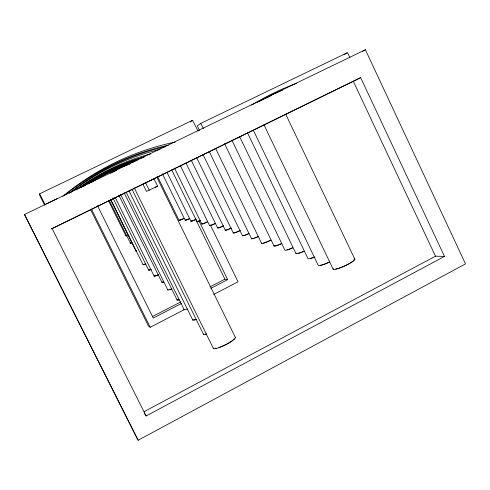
<?xml version="1.0" encoding="UTF-8"?>
<svg xmlns="http://www.w3.org/2000/svg" width="490" height="490" viewBox="0 0 490 490"><rect width="100%" height="100%" fill="white"/><g stroke="black" fill="none" stroke-linecap="round" stroke-linejoin="round"><path stroke-width="0.73" d="M198.046 131.008L192.533 120.313L39.653 193.807L39.531 194.977L44.627 205.188M127.247 235.47L125.942 235.96L126.463 235.549M69.335 193.244C97.308 170.606 130.597 154.393 165.767 146.675M62.836 196.288C95.103 169.46 134.07 150.479 175.212 142.1M64.613 195.339C94.748 170.973 130.591 153.499 168.45 145.144M360.658 77.659L51.566 228.842L360.658 77.659L444.491 256.429L146.106 415.986L144.201 413.156M190.396 121.967L192.533 120.313M76.122 189.9C98.288 173.264 123.725 160.916 150.559 153.97M71.234 192.178C97.296 171.794 127.792 157.021 160.003 149.413M349.909 57.747L348.053 53.79A1.323 0.527 66 0 0 347.043 52.865L200.661 123.443L197.354 125.82L199.35 130.407M81.273 187.541C99.874 174.079 120.834 163.844 142.933 157.602M83.282 186.58C99.746 175.089 118.047 166.19 137.255 160.359M78.039 188.907C98.116 174.44 120.718 163.47 144.538 156.763M126.886 235.347L126.408 235.733L126.812 235.604M88.359 183.903C102.575 174.391 118.108 166.863 134.401 161.645M91.103 182.629C103.102 174.948 116.069 168.75 129.581 164.23M251.633 105.142C265.88 96.401 281.003 89.07 296.689 83.3M344.054 54.69L347.043 52.865M362.306 51.548L365.393 49.741L465.5 263.896L138.113 440.259L24.5 214.504L365.393 49.741M257.17 102.202L268.704 96.218L282.589 90.074M144.115 411.667L435.457 256.184L444.491 256.429M110.618 173.221L111.91 172.554M152.219 316.65L180.761 301.932M209.983 286.858L224.935 279.147L227.697 279.631L198.897 220.69M181.692 303.377L153.278 318.041L97.492 205.708M210.78 288.365L227.697 279.631M90.411 209.291L148.519 326.113L150.216 327.289L184.681 309.447M213.738 294.404L238.06 281.811L210.571 225.449M259.669 101.105L271.534 95.483M46.434 203.895L57.716 198.377M149.285 190.292L145.665 182.899L142.945 184.191L146.486 191.406L157.602 186.206L153.995 178.832L149.726 180.847M112.571 172.253L116.547 170.459M155.214 187.18L157.602 186.206M200.661 123.443L203.466 128.539M39.659 193.807L45.27 204.912M24.5 214.504L138.113 440.259M52.056 228.444L146.106 415.986M91.538 209.291L150.216 327.289M124.166 192.797L177.166 300.137M120.724 194.659L167.837 290.007M118.868 195.216L162.043 282.546M115.058 197.176L154.172 276.238M112.908 197.899L148.715 270.241M110.814 199.577L143.08 264.723M110.63 199.81L136.073 251.192M109.166 200.22L130.487 243.261M108.333 200.41L125.942 235.96M134.309 187.927L213.45 348.549M132.098 189.44L203.595 334.474M129.115 191.033L192.778 320.093M126.224 192.325L184.13 309.643M162.46 173.889L185.208 220.335M157.602 176.565L179.095 220.408M156.684 176.97L235.457 337.616M180.338 165.602L209.616 225.614M174.477 168.058L201.819 224.034M171.684 169.84L197.035 221.707M195.51 218.944L224.935 279.147M167.084 172.566L190.947 221.327M203.16 154.816L242.464 235.77M196.662 157.67L233.295 233.026M191.247 160.255L225.308 230.239M186.041 163.176L217.633 228.022M215.643 148.439L261.617 243.395M209.15 151.373L251.517 238.753M239.622 136.581L295.96 253.557M231.874 140.201L284.911 250.139A10.566 1.335 -25.4 0 0 292.481 247.995M224.518 143.613L273.99 245.998M253.33 130.175L318.255 265.384A11.552 1.807 -25 0 0 329.739 262.009M247.517 132.845L307.983 258.604A11.215 1.629 -25.1 0 0 314.997 256.974M263.963 124.766L333.157 269.2M285.676 114.115L354.785 259.057M353.345 81.377L435.457 256.184M131.871 242.777A7.944 0.361 -26.2 0 1 131.008 242.801M131.406 242.905A7.405 0.337 -26.2 0 1 130.989 242.918M136.569 251.082A8.269 0.466 -26.3 0 1 136.588 250.672M145.616 263.914A8.814 0.643 -26.3 0 1 143.068 264.545M145.101 264.043A8.214 0.6 -26.3 0 1 143.607 264.288M151.355 269.439A9.059 0.735 -26.3 0 1 149.211 269.58M150.816 269.567A8.44 0.686 -26.3 0 1 149.242 269.776M158.736 274.694A9.267 0.833 -26.3 0 1 154.656 275.527M157.817 275.006A8.636 0.772 -26.3 0 1 154.699 275.748M163.893 282.154A9.671 0.962 -26.3 0 1 162.508 281.768M163.237 282.203A9.01 0.9 -26.3 0 1 162.57 282.019M171.494 289.02A9.947 1.09 -26.3 0 1 167.758 289.731M171.849 288.775A9.267 1.017 -26.3 0 1 169.081 289.67M179.279 299.807A10.602 1.317 -26.3 0 1 177.055 299.807M178.513 299.807A9.88 1.231 -26.3 0 1 177.699 299.5M187.572 308.957A10.903 1.495 -26.3 0 1 183.989 309.276M196.386 319.468A11.209 1.697 -26.3 0 1 192.607 319.682M195.62 319.523A10.443 1.586 -26.3 0 1 193.452 319.743M206.131 334.315A11.907 2.034 -26.3 0 1 203.375 333.99M206.676 333.947A11.092 1.899 -26.3 0 1 205.181 334.204M235.114 337.102A12.373 2.346 -26.3 0 1 225.474 344.893A12.373 2.346 -26.3 0 1 213.193 347.998M234.3 338.786A11.527 2.187 -26.3 0 1 233.65 339.49M232.713 340.299A11.527 2.187 -26.3 0 1 226.754 344.054M226.08 344.403A11.527 2.187 -26.3 0 1 224.022 345.407M223.342 345.72A11.527 2.187 -26.3 0 1 218.822 347.496M216.121 348.2A11.527 2.187 -26.3 0 1 215.135 348.31M183.738 218.558A7.779 0.367 -26.1 0 1 179.481 220.12M183.897 218.454A7.246 0.343 -26.1 0 1 179.928 219.906M190.004 218.448A7.938 0.398 -26.1 0 1 185.588 220.035M189.618 218.589A7.393 0.367 -26.1 0 1 186.047 219.826M195.89 219.41A8.097 0.435 -26.1 0 1 191.321 221.021M196.049 219.306A7.546 0.404 -26.1 0 1 191.786 220.806M200.373 220.555A8.25 0.472 -26 0 1 197.403 221.394M200.649 220.39A7.687 0.441 -26 0 1 197.88 221.174M207.068 222.068A8.422 0.521 -26 0 1 202.18 223.71M207.227 221.952A7.846 0.484 -26 0 1 202.333 223.789M215.055 223.618A8.612 0.576 -26 0 1 209.965 225.278M215.214 223.495A8.024 0.539 -26 0 1 210.467 225.045M223.293 226A8.82 0.643 -25.9 0 1 217.977 227.672M223.446 225.878A8.214 0.6 -25.9 0 1 218.173 227.758M231.164 228.199A9.004 0.711 -25.9 0 1 225.639 229.877M231.317 228.071A8.391 0.662 -25.9 0 1 226.068 230.067M240.443 230.478A9.212 0.79 -25.8 0 1 233.614 232.652M239.524 230.839A8.587 0.735 -25.8 0 1 234.153 232.407M248.791 233.693A9.451 0.876 -25.8 0 1 242.764 235.378M248.938 233.559A8.808 0.815 -25.8 0 1 245.864 234.839M245.355 235.035A8.808 0.815 -25.8 0 1 243.04 235.494M258.101 236.658A9.69 0.968 -25.7 0 1 251.799 238.342M258.248 236.511A9.028 0.9 -25.7 0 1 254.543 238.018M253.232 238.434A9.028 0.9 -25.7 0 1 252.111 238.471M270.854 240.21A9.953 1.084 -25.6 0 1 261.874 242.954M270.835 240.131A9.273 1.011 -25.6 0 1 263.43 243.089M281.223 243.861A10.266 1.207 -25.5 0 1 274.229 245.539M281.364 243.708A9.561 1.121 -25.5 0 1 279.227 244.596M278.571 244.847A9.561 1.121 -25.5 0 1 274.621 245.698M292.616 247.83A9.849 1.243 -25.4 0 1 290.938 248.528M290.405 248.736A9.849 1.243 -25.4 0 1 286.962 249.857M303.898 251.388A10.89 1.47 -25.3 0 1 296.144 253.054M304.027 251.217A10.143 1.366 -25.3 0 1 302.281 251.934M301.73 252.148A10.143 1.366 -25.3 0 1 298.141 253.287M314.047 257.207A10.449 1.519 -25.1 0 1 310.299 258.359M329.666 261.905A10.768 1.684 -25 0 1 322.438 264.747M321.808 264.925A10.768 1.684 -25 0 1 320.699 265.17M354.05 258.83A11.956 1.991 -24.7 0 1 345.248 265.758A11.956 1.991 -24.7 0 1 333.231 268.6M353.333 260.772A11.141 1.856 -24.7 0 1 350.767 262.64M350.074 263.063A11.141 1.856 -24.7 0 1 340.513 267.607M339.895 267.834A11.141 1.856 -24.7 0 1 337.61 268.575M336.942 268.753A11.141 1.856 -24.7 0 1 335.773 269.004M354.043 259.406A11.141 1.856 -24.7 0 1 354.037 259.945"/></g></svg>
